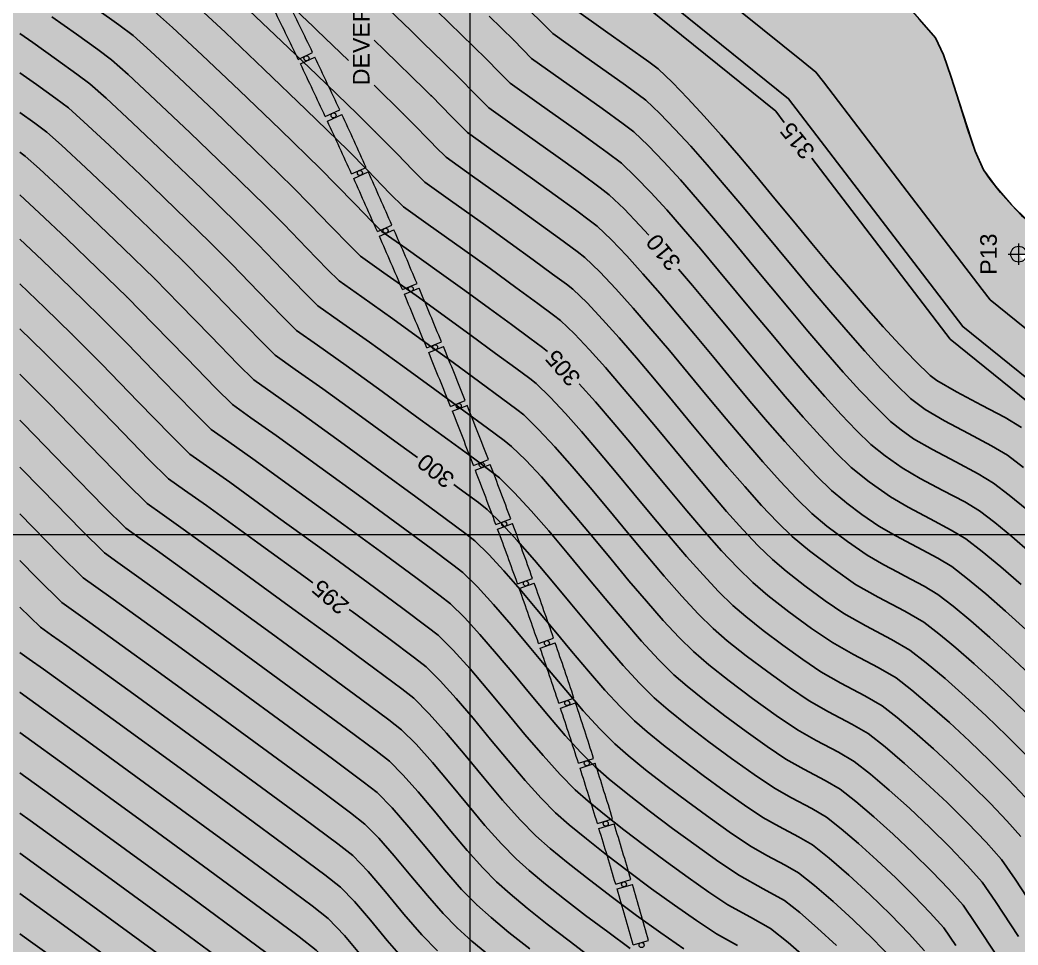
# Model space of a CAD drawing. Extents: x -3306 to 128006, y 43119 to 174431.
# Drawn here: x 62358.03 to 62395.68, y 108684.52 to 108719.4 of the extents above; entities that cross this region are included whole.
import ezdxf
from ezdxf.enums import TextEntityAlignment as Align

# ---------------------------------------------------------------- set-up
doc = ezdxf.new("R2010")
doc.units = 0
doc.header["$MEASUREMENT"] = 0
for name, color, linetype in [('colore lago', 131, 'Continuous'), ('coordinate', 2, 'Continuous'), ('curve livello 1m', 2, 'Continuous'), ('curve livello 5m', 7, 'Continuous'), ('LIN018CO', 6, 'Continuous'), ('LIN025CO', 7, 'Continuous'), ('LINCOLO-ROSSO-025', 10, 'Continuous'), ('TEXT035', 1, 'Continuous'), ('TRATTCOLO-32', 255, 'Continuous')]:
    doc.layers.add(name, color=color, linetype=linetype)
doc.layers.add('Colori bordi', color=5, linetype='Continuous', plot=False)
doc.styles.add('ARIAL', font='arial.ttf')

# ---------------------------------------------------------------- blocks, each defined once
blk = doc.blocks.new('Coordonnées')
at = {"layer": 'LIN025CO', "lineweight": 0}
h = blk.add_hatch(color=256, dxfattribs=at)
h.dxf.hatch_style = 1
h.paths.add_polyline_path([(0, 0.3, 0.414214), (-0.3, 0), (0, 0)])
h.paths.add_polyline_path([(0.3, 0), (0, 0), (0, -0.3, 0.414214)])
at = {"layer": 'LIN025CO', "lineweight": 0, "flags": 128}
for points in [[(0, 0.4), (0, -0.4)], [(-0.4, 0), (0.4, 0)]]:
    blk.add_lwpolyline(points, dxfattribs=at)
at = {"layer": 'LIN025CO', "lineweight": 0}
blk.add_circle((0, 0), 0.3, dxfattribs=at)
at = {"layer": 'TEXT035', "style": 'ARIAL'}
blk.add_attdef('No°', text='', height=0.625, dxfattribs=at).set_placement((0, 0.825), align=Align.CENTER)
blk = doc.blocks.new('barrageflott')
at = {"layer": 'TRATTCOLO-32'}
h = blk.add_hatch(color=256, dxfattribs=at)
h.paths.add_polyline_path([(-40.677, 110.423), (-41.157, 110.064, -0.002639), (-39.854, 108.3), (-39.369, 108.655, 0.002639)])
h.paths.add_polyline_path([(-39.257, 108.501), (-39.742, 108.147, -0.002639), (-38.458, 106.369), (-37.97, 106.717, 0.002639)])
h.paths.add_polyline_path([(-37.86, 106.563), (-38.348, 106.214, -0.002639), (-37.085, 104.422), (-36.593, 104.764, 0.002639)])
h.paths.add_polyline_path([(-36.484, 104.608), (-36.977, 104.266, -0.002639), (-35.735, 102.459), (-35.238, 102.796, 0.002639)])
h.paths.add_polyline_path([(-35.131, 102.639), (-35.628, 102.302, -0.002639), (-34.406, 100.48), (-33.906, 100.812, 0.002639)])
h.paths.add_polyline_path([(-33.801, 100.653), (-34.302, 100.322, -0.002639), (-33.101, 98.487), (-32.597, 98.813, 0.002639)])
h.paths.add_polyline_path([(-32.494, 98.653), (-32.998, 98.328, -0.002639), (-31.819, 96.479), (-31.311, 96.799, 0.002639)])
h.paths.add_polyline_path([(-31.21, 96.638), (-31.718, 96.318, -0.002639), (-30.56, 94.456), (-30.048, 94.77, 0.002639)])
h.paths.add_polyline_path([(-29.949, 94.608), (-30.46, 94.294, -0.002639), (-29.324, 92.419), (-28.809, 92.727, 0.002639)])
h.paths.add_polyline_path([(-28.711, 92.564), (-29.226, 92.256, -0.002639), (-28.111, 90.367), (-27.593, 90.67, 0.002639)])
h.paths.add_polyline_path([(-27.497, 90.505), (-28.016, 90.203, -0.002639), (-26.922, 88.302), (-26.401, 88.599, 0.002639)])
h.paths.add_polyline_path([(-26.307, 88.433), (-26.829, 88.137, -0.002639), (-25.757, 86.224), (-25.232, 86.514, 0.002639)])
h.paths.add_polyline_path([(-25.14, 86.348), (-25.665, 86.058, -0.002639), (-24.616, 84.132), (-24.088, 84.416, 0.002639)])
h.paths.add_polyline_path([(-23.998, 84.249), (-24.526, 83.965, -0.002639), (-23.499, 82.027), (-22.967, 82.306, 0.002639)])
h.paths.add_polyline_path([(-22.879, 82.137), (-23.411, 81.859, -0.002639), (-22.406, 79.91), (-21.871, 80.182, 0.002639)])
h.paths.add_polyline_path([(-21.785, 80.013), (-22.32, 79.741, -0.002639), (-21.337, 77.78), (-20.799, 78.046, 0.002639)])
h.paths.add_polyline_path([(-20.715, 77.876), (-21.253, 77.61, -0.002639), (-20.293, 75.639), (-19.752, 75.898, 0.002639)])
h.paths.add_polyline_path([(-19.67, 75.727), (-20.211, 75.468, -0.002639), (-19.274, 73.485), (-18.73, 73.738, 0.002639)])
h.paths.add_polyline_path([(-16.684, 69.21), (-17.233, 68.969, -0.002639), (-16.365, 66.956), (-15.812, 67.19, 0.002639)])
h.paths.add_polyline_path([(-17.654, 71.394), (-18.201, 71.147, -0.002639), (-17.309, 69.143), (-16.76, 69.384, 0.002639)])
h.paths.add_polyline_path([(-18.65, 73.566), (-19.194, 73.313, -0.002639), (-18.279, 71.32), (-17.732, 71.567, 0.002639)])
h = blk.add_hatch(color=256, dxfattribs=at)
h.paths.add_polyline_path([(-4.689, 33.162, 0.002639), (-5.201, 35.3), (-5.784, 35.158, -0.002639), (-5.273, 33.025)])
h.paths.add_polyline_path([(-5.247, 35.485, 0.002639), (-5.784, 37.618), (-6.365, 37.468, -0.002639), (-5.829, 35.342)])
h.paths.add_polyline_path([(-5.831, 37.802, 0.002639), (-6.393, 39.929), (-6.972, 39.773, -0.002639), (-6.412, 37.652)])
h.paths.add_polyline_path([(-6.442, 40.112, 0.002639), (-7.028, 42.232), (-7.606, 42.07, -0.002639), (-7.022, 39.956)])
h.paths.add_polyline_path([(-7.08, 42.415, 0.002639), (-7.69, 44.529), (-8.266, 44.359, -0.002639), (-7.657, 42.252)])
h.paths.add_polyline_path([(-7.744, 44.711, 0.002639), (-8.378, 46.817), (-8.952, 46.641, -0.002639), (-8.319, 44.541)])
h.paths.add_polyline_path([(-8.434, 46.999, 0.002639), (-9.092, 49.097), (-9.664, 48.915, -0.002639), (-9.007, 46.822)])
h.paths.add_polyline_path([(-9.15, 49.279, 0.002639), (-9.833, 51.37), (-10.402, 51.18, -0.002639), (-9.722, 49.095)])
h.paths.add_polyline_path([(-9.893, 51.55, 0.002639), (-10.599, 53.633), (-11.166, 53.437, -0.002639), (-10.462, 51.36)])
h.paths.add_polyline_path([(-10.661, 53.813, 0.002639), (-11.392, 55.887), (-11.956, 55.685, -0.002639), (-11.228, 53.616)])
h.paths.add_polyline_path([(-11.456, 56.066, 0.002639), (-12.21, 58.133), (-12.772, 57.924, -0.002639), (-12.02, 55.864)])
h.paths.add_polyline_path([(-12.276, 58.311, 0.002639), (-13.053, 60.368), (-13.614, 60.153, -0.002639), (-12.838, 58.102)])
h.paths.add_polyline_path([(-13.122, 60.546, 0.002639), (-13.923, 62.594), (-14.481, 62.373, -0.002639), (-13.682, 60.33)])
h.paths.add_polyline_path([(-13.993, 62.771, 0.002639), (-14.818, 64.81), (-15.373, 64.582, -0.002639), (-14.551, 62.549)])
h.paths.add_polyline_path([(-14.89, 64.986, 0.002639), (-15.738, 67.015), (-16.29, 66.781, -0.002639), (-15.445, 64.758)])
at = {"layer": 'LINCOLO-ROSSO-025', "lineweight": 0}
for p, q in [((-20.293, 75.639), (-19.752, 75.898)), ((-20.211, 75.468), (-19.67, 75.727)), ((-19.274, 73.485), (-18.73, 73.738)), ((-19.194, 73.313), (-18.65, 73.566)), ((-18.279, 71.32), (-17.732, 71.567)), ((-18.201, 71.147), (-17.654, 71.394)), ((-17.309, 69.143), (-16.76, 69.384)), ((-17.233, 68.969), (-16.684, 69.21)), ((-16.365, 66.956), (-15.812, 67.19)), ((-16.29, 66.781), (-15.738, 67.015)), ((-15.445, 64.758), (-14.89, 64.986)), ((-15.373, 64.582), (-14.818, 64.81)), ((-14.551, 62.549), (-13.993, 62.771)), ((-14.481, 62.373), (-13.923, 62.594)), ((-13.682, 60.33), (-13.122, 60.546)), ((-13.614, 60.153), (-13.053, 60.368)), ((-12.838, 58.102), (-12.276, 58.311)), ((-12.772, 57.924), (-12.21, 58.133)), ((-12.02, 55.864), (-11.456, 56.066)), ((-11.956, 55.685), (-11.392, 55.887)), ((-11.228, 53.616), (-10.661, 53.813)), ((-11.166, 53.437), (-10.599, 53.633)), ((-10.462, 51.36), (-9.893, 51.55)), ((-10.402, 51.18), (-9.833, 51.37)), ((-9.722, 49.095), (-9.15, 49.279)), ((-9.664, 48.915), (-9.092, 49.097)), ((-9.007, 46.822), (-8.434, 46.999)), ((-8.952, 46.641), (-8.378, 46.817)), ((-8.319, 44.541), (-7.744, 44.711)), ((-8.266, 44.359), (-7.69, 44.529)), ((-7.657, 42.252), (-7.08, 42.415))]:
    blk.add_line(p, q, dxfattribs=at)
for centre in [(-19.982, 75.683), (-18.962, 73.526), (-17.967, 71.357), (-16.996, 69.177), (-16.051, 66.986), (-15.131, 64.784), (-14.237, 62.572), (-13.368, 60.349), (-12.524, 58.117), (-11.706, 55.876), (-10.914, 53.625), (-10.147, 51.365), (-9.407, 49.097), (-8.693, 46.82), (-8.005, 44.535), (-7.343, 42.242)]:
    blk.add_circle(centre, 0.095, dxfattribs=at)
for radius, start, end in [(207.744, 25.65917, 26.26404), (208.344, 25.65917, 26.26404), (208.344, 25.002, 25.60687), (207.744, 25.002, 25.60687), (208.344, 24.34482, 24.94969), (207.744, 24.34482, 24.94969), (208.344, 23.68765, 24.29252), (207.744, 23.68765, 24.29252), (207.744, 23.03048, 23.63535), (208.344, 23.03048, 23.63535), (208.344, 22.3733, 22.97817), (207.744, 22.3733, 22.97817), (208.344, 21.71613, 22.321), (207.744, 21.71613, 22.321), (208.344, 21.05896, 21.66383), (207.744, 21.05896, 21.66383), (208.344, 20.40178, 21.00665), (207.744, 20.40178, 21.00665), (208.344, 19.74461, 20.34948), (207.744, 19.74461, 20.34948), (208.344, 19.08744, 19.69231), (207.744, 19.08744, 19.69231), (208.344, 18.43027, 19.03514), (207.744, 18.43027, 19.03514), (208.344, 17.77309, 18.37796), (207.744, 17.77309, 18.37796), (208.344, 17.11592, 17.72079), (207.744, 17.11592, 17.72079), (208.344, 16.45875, 17.06362), (207.744, 16.45875, 17.06362), (208.344, 15.80157, 16.40644), (207.744, 15.80157, 16.40644)]:
    blk.add_arc((-207.55, -14.318), radius, start, end, dxfattribs=at)

msp = doc.modelspace()

# ---------------------------------------------------------------- hatches: boundary and pattern name
at = {"layer": 'colore lago', "lineweight": 0}
msp.add_hatch(color=256, dxfattribs=at).paths.add_polyline_path([(62346.766, 108753.305), (62348.103, 108752.427), (62352.959, 108748.821), (62356.983, 108746.672), (62359.292, 108744.895), (62360.553, 108743.926), (62363.411, 108741.712), (62365.637, 108740.673), (62363.36, 108739.839), (62368.197, 108734.582), (62381.151, 108739.327), (62381.923, 108738.487), (62377.207, 108728.317), (62382.044, 108723.06), (62383.531, 108726.268), (62384.61, 108725.772), (62384.891, 108725.5), (62385.513, 108725.007), (62386.29, 108724.44), (62387.153, 108723.834), (62388.028, 108723.224), (62388.845, 108722.646), (62389.533, 108722.136), (62390.061, 108721.586), (62390.416, 108721.182), (62391.046, 108720.467), (62391.593, 108719.84), (62392.228, 108719.121), (62392.561, 108718.731), (62392.862, 108718.087), (62393.16, 108717.245), (62394.064, 108714.455), (62394.378, 108713.747), (62394.823, 108713.14), (62395.432, 108712.426), (62396.026, 108711.854), (62396.545, 108710.804), (62395.703, 108710.571), (62400.102, 108704.942), (62413.395, 108708.628), (62414.097, 108707.729), (62408.577, 108697.972), (62412.975, 108692.343), (62413.775, 108693.757), (62413.775, 108692.195), (62414.821, 108690.222), (62415.316, 108689.288), (62415.726, 108688.514), (62415.989, 108688.018), (62416.308, 108687.414), (62417.091, 108686.877), (62417.986, 108686.309), (62418.762, 108685.857), (62419.277, 108685.61), (62419.98, 108685.523), (62420.747, 108685.436), (62421.269, 108685.254), (62422.042, 108684.935), (62422.834, 108684.575), (62423.302, 108684.318), (62424.281, 108683.305), (62425.656, 108681.875), (62426.449, 108681.066), (62427.156, 108680.351), (62427.673, 108679.833), (62427.895, 108679.62), (62428.432, 108679.384), (62429.04, 108678.92), (62429.869, 108678.212), (62430.484, 108677.629), (62430.843, 108677.243), (62431.218, 108676.364), (62431.557, 108675.296), (62431.913, 108674.527), (62432.355, 108674.247), (62432.858, 108673.942), (62433.455, 108673.231), (62434.097, 108672.326), (62434.701, 108671.601), (62435.197, 108671.28), (62435.685, 108671.01), (62436.144, 108670.755), (62436.707, 108670.388), (62437.492, 108669.855), (62438.358, 108669.253), (62439.162, 108668.678), (62440.078, 108667.996), (62441.13, 108667.19), (62442.002, 108666.501), (62442.908, 108665.758), (62443.789, 108665.021), (62444.562, 108664.359), (62445.144, 108663.844), (62445.453, 108663.547), (62446.014, 108662.665), (62446.501, 108661.941), (62447.153, 108661.7), (62448.876, 108661.081), (62447.183, 108652.749), (62446.943, 108651.566), (62441.595, 108652.495), (62436.09, 108653.04), (62430.527, 108653.236), (62424.984, 108653.069), (62419.433, 108652.547), (62413.953, 108651.637), (62408.529, 108650.359), (62403.21, 108648.764), (62398.021, 108646.797), (62392.955, 108644.487), (62388.067, 108641.873), (62383.347, 108638.914), (62379.143, 108635.919), (62374.987, 108632.528), (62370.912, 108628.752), (62368.501, 108626.219), (62346.766, 108626.219)])

# ---------------------------------------------------------------- linework, layer by layer
at = {"layer": 'Colori bordi', "linetype": 'Continuous', "lineweight": 0, "flags": 128}
msp.add_lwpolyline([(62391.593, 108719.84), (62392.228, 108719.121), (62392.561, 108718.731), (62392.862, 108718.087), (62393.16, 108717.245), (62394.064, 108714.455), (62394.378, 108713.747), (62394.823, 108713.14), (62395.432, 108712.426), (62396.026, 108711.854)], dxfattribs=at)
at = {"layer": 'coordinate', "linetype": 'Continuous', "lineweight": 0}
for p, q in [((62375, 108781.483), (62375, 108626.219)), ((62346.766, 108700), (62402.601, 108700))]:
    msp.add_line(p, q, dxfattribs=at)
at = {"layer": 'curve livello 1m'}
for p, q in [((62369.227, 108719.022), (62370.419, 108717.872)), ((62369.227, 108717.328), (62370.745, 108715.857))]:
    msp.add_line(p, q, dxfattribs=at)
at = {"layer": 'curve livello 1m', "flags": 128}
for points in [[(62358.031, 108728.102), (62358.088, 108728.055), (62359.687, 108726.756), (62360.912, 108725.786), (62360.912, 108725.786), (62361.606, 108725.275), (62362.479, 108724.652), (62363.42, 108723.988), (62364.318, 108723.353), (62365.063, 108722.817), (62365.544, 108722.45), (62365.544, 108722.45), (62366.3, 108721.778), (62367.539, 108720.625), (62369.095, 108719.15), (62369.227, 108719.022)], [(62358.031, 108726.547), (62359.068, 108725.704), (62360.253, 108724.767), (62360.253, 108724.767), (62360.924, 108724.272), (62361.768, 108723.67), (62362.678, 108723.027), (62363.546, 108722.413), (62364.266, 108721.895), (62364.731, 108721.541), (62364.731, 108721.541), (62365.463, 108720.89), (62366.661, 108719.775), (62368.166, 108718.349), (62369.227, 108717.328)], [(62375.73, 108721.243), (62377.697, 108719.326), (62377.697, 108719.326), (62378.13, 108718.886), (62379.287, 108718.063), (62380.876, 108716.939), (62380.876, 108716.939), (62381.645, 108716.375), (62382.173, 108715.87), (62382.737, 108715.289), (62383.333, 108714.641), (62383.955, 108713.938), (62384.599, 108713.19), (62385.258, 108712.409), (62385.929, 108711.605), (62386.606, 108710.789), (62387.283, 108709.972), (62387.957, 108709.165), (62388.62, 108708.378), (62389.269, 108707.623), (62389.899, 108706.91), (62390.504, 108706.25), (62391.078, 108705.654), (62391.618, 108705.133), (62391.618, 108705.133), (62392.178, 108704.712), (62392.905, 108704.29), (62393.816, 108703.808), (62394.684, 108703.347), (62395.281, 108702.987), (62395.281, 108702.987), (62395.885, 108702.523)], [(62360.93, 108719.809), (62361.763, 108719.213), (62362.295, 108718.812), (62362.295, 108718.812), (62362.951, 108718.228), (62364.027, 108717.227), (62365.377, 108715.947), (62366.857, 108714.524), (62368.323, 108713.097), (62368.323, 108713.097), (62368.965, 108712.448), (62369.76, 108711.629), (62370.476, 108710.893), (62370.882, 108710.493), (62370.882, 108710.493), (62371.761, 108709.868), (62372.97, 108709.013), (62372.97, 108709.013), (62374.031, 108708.245), (62375.053, 108707.502), (62375.974, 108706.829), (62376.73, 108706.273), (62377.259, 108705.879), (62377.497, 108705.693), (62377.497, 108705.693), (62378.027, 108705.179), (62378.604, 108704.568), (62379.218, 108703.878), (62379.86, 108703.129), (62380.521, 108702.341), (62381.193, 108701.532), (62381.865, 108700.722), (62382.53, 108699.929), (62383.177, 108699.173), (62383.799, 108698.473), (62384.385, 108697.849), (62384.927, 108697.318), (62384.927, 108697.318), (62385.412, 108696.902), (62386.065, 108696.385), (62386.807, 108695.826), (62387.559, 108695.286), (62388.239, 108694.825), (62388.239, 108694.825), (62389, 108694.393), (62389.905, 108693.917), (62390.551, 108693.54), (62391.123, 108693.096), (62391.78, 108692.546), (62392.491, 108691.917), (62393.225, 108691.238), (62393.951, 108690.54), (62394.64, 108689.85), (62395.259, 108689.197), (62395.78, 108688.611)], [(62364.625, 108720.003), (62365.783, 108718.926), (62367.236, 108717.548), (62368.829, 108716.017), (62370.406, 108714.481), (62370.406, 108714.481), (62371.141, 108713.734), (62371.986, 108712.864), (62372.493, 108712.358), (62372.493, 108712.358), (62373.434, 108711.689), (62374.727, 108710.774), (62374.727, 108710.774), (62375.763, 108710.024), (62376.739, 108709.314), (62377.566, 108708.707), (62378.155, 108708.27), (62378.419, 108708.067), (62378.419, 108708.067), (62378.944, 108707.56), (62379.512, 108706.963), (62380.115, 108706.291), (62380.746, 108705.561), (62381.398, 108704.79), (62382.062, 108703.993), (62382.73, 108703.186), (62383.396, 108702.386), (62384.051, 108701.609), (62384.688, 108700.871), (62385.299, 108700.189), (62385.877, 108699.578), (62386.414, 108699.055), (62386.414, 108699.055), (62386.932, 108698.616), (62387.64, 108698.067), (62388.409, 108697.504), (62389.114, 108697.022), (62389.114, 108697.022), (62389.933, 108696.558), (62390.907, 108696.045), (62391.602, 108695.639), (62392.218, 108695.162), (62392.925, 108694.569), (62393.69, 108693.892), (62394.48, 108693.163), (62395.261, 108692.411), (62396.002, 108691.668)], [(62373.552, 108719.948), (62373.758, 108719.75), (62375.614, 108717.942), (62375.614, 108717.942), (62376.122, 108717.423), (62376.519, 108717.021), (62376.519, 108717.021), (62377.614, 108716.242), (62378.733, 108715.45)], [(62378.935, 108719.818), (62380.123, 108718.974), (62381.754, 108717.819), (62381.754, 108717.819), (62382.106, 108717.562), (62382.648, 108717.043), (62383.229, 108716.445), (62383.841, 108715.779), (62384.481, 108715.056), (62385.143, 108714.287), (62385.822, 108713.484), (62386.511, 108712.657), (62387.207, 108711.818), (62387.904, 108710.978), (62388.596, 108710.148), (62389.279, 108709.339), (62389.946, 108708.562), (62390.594, 108707.829), (62391.215, 108707.15), (62391.806, 108706.537), (62392.361, 108706.001), (62392.361, 108706.001), (62392.615, 108705.81), (62393.363, 108705.377), (62394.3, 108704.881), (62395.192, 108704.407), (62395.806, 108704.036)], [(62359.236, 108719.519), (62360.169, 108718.861), (62360.971, 108718.288), (62361.482, 108717.902), (62361.482, 108717.902), (62362.114, 108717.341), (62363.149, 108716.378), (62364.447, 108715.146), (62365.871, 108713.778), (62367.281, 108712.404), (62367.281, 108712.404), (62367.983, 108711.696), (62368.851, 108710.801), (62369.634, 108709.997), (62370.077, 108709.56), (62370.077, 108709.56), (62370.925, 108708.957), (62372.091, 108708.132), (62372.091, 108708.132), (62373.25, 108707.294), (62374.367, 108706.482), (62375.372, 108705.747), (62376.198, 108705.14), (62376.776, 108704.709), (62377.036, 108704.507), (62377.036, 108704.507), (62377.595, 108703.962), (62378.206, 108703.308), (62378.858, 108702.569), (62379.539, 108701.768), (62380.238, 108700.929), (62380.945, 108700.077), (62381.646, 108699.236), (62382.333, 108698.428), (62382.992, 108697.679), (62383.612, 108697.011), (62384.183, 108696.45), (62384.183, 108696.45), (62384.713, 108695.995), (62385.427, 108695.43), (62386.238, 108694.82), (62387.058, 108694.23), (62387.802, 108693.726), (62387.802, 108693.726), (62388.534, 108693.311), (62389.404, 108692.853), (62390.025, 108692.49), (62390.662, 108691.993), (62391.399, 108691.367), (62392.193, 108690.653), (62393, 108689.893), (62393.775, 108689.128), (62394.475, 108688.399), (62395.055, 108687.749), (62395.568, 108686.997), (62396.478, 108685.622)], [(62375.725, 108719.54), (62376.655, 108718.634), (62376.655, 108718.634), (62377.325, 108717.953), (62378.45, 108717.152), (62379.997, 108716.058), (62379.997, 108716.058), (62380.785, 108715.486), (62381.184, 108715.188), (62381.184, 108715.188), (62381.732, 108714.662), (62382.321, 108714.052), (62382.943, 108713.371), (62383.594, 108712.63), (62384.266, 108711.844), (62384.955, 108711.024), (62385.653, 108710.184), (62386.356, 108709.337), (62387.056, 108708.494), (62387.748, 108707.67), (62388.426, 108706.876), (62389.084, 108706.126), (62389.715, 108705.432), (62390.314, 108704.808), (62390.874, 108704.265), (62390.874, 108704.265), (62391.267, 108703.948), (62391.74, 108703.613), (62391.74, 108703.613), (62392.447, 108703.204), (62393.332, 108702.735), (62394.175, 108702.287), (62394.755, 108701.937), (62394.755, 108701.937), (62395.342, 108701.487), (62396.005, 108700.942)], [(62358.031, 108718.888), (62358.513, 108718.546), (62359.409, 108717.913), (62360.179, 108717.363), (62360.67, 108716.993), (62360.67, 108716.993), (62361.277, 108716.453), (62362.27, 108715.529), (62363.518, 108714.346), (62364.886, 108713.031), (62366.24, 108711.712), (62366.24, 108711.712), (62367, 108710.943), (62367.942, 108709.973), (62368.791, 108709.102), (62369.271, 108708.628), (62369.271, 108708.628), (62370.089, 108708.046), (62371.213, 108707.251), (62371.213, 108707.251), (62372.47, 108706.343), (62373.681, 108705.462), (62374.771, 108704.665), (62375.667, 108704.006), (62376.293, 108703.539), (62376.575, 108703.32), (62376.575, 108703.32), (62377.112, 108702.797), (62377.699, 108702.168), (62378.325, 108701.458), (62378.979, 108700.689), (62379.651, 108699.884), (62380.329, 108699.066), (62381.003, 108698.257), (62381.662, 108697.482), (62382.295, 108696.762), (62382.891, 108696.121), (62383.44, 108695.582), (62383.44, 108695.582), (62384.015, 108695.089), (62384.789, 108694.476), (62385.668, 108693.814), (62386.558, 108693.174), (62387.364, 108692.628), (62387.364, 108692.628), (62388.067, 108692.229), (62388.903, 108691.789), (62389.5, 108691.441), (62390.111, 108690.963), (62390.819, 108690.362), (62391.582, 108689.676), (62392.357, 108688.946), (62393.101, 108688.211), (62393.773, 108687.511), (62394.331, 108686.886), (62394.823, 108686.165), (62395.697, 108684.844)], [(62371.39, 108718.638), (62371.786, 108718.257), (62373.307, 108716.775)], [(62358.031, 108717.402), (62358.649, 108716.966), (62359.387, 108716.438), (62359.858, 108716.083), (62359.858, 108716.083), (62360.439, 108715.566), (62361.392, 108714.679), (62362.588, 108713.545), (62363.9, 108712.285), (62365.198, 108711.02), (62365.198, 108711.02), (62366.018, 108710.191), (62367.033, 108709.146), (62367.948, 108708.206), (62368.466, 108707.695), (62368.466, 108707.695), (62369.253, 108707.136), (62370.334, 108706.371), (62371.689, 108705.391), (62372.994, 108704.442), (62374.17, 108703.583), (62375.135, 108702.873), (62375.81, 108702.37), (62376.114, 108702.133), (62376.114, 108702.133), (62376.683, 108701.575), (62377.309, 108700.898), (62377.978, 108700.132), (62378.676, 108699.305), (62379.388, 108698.446), (62380.103, 108697.586), (62380.805, 108696.754), (62381.48, 108695.978), (62382.115, 108695.288), (62382.696, 108694.713), (62382.696, 108694.713), (62383.195, 108694.282), (62383.855, 108693.751), (62384.616, 108693.166), (62385.421, 108692.572), (62386.211, 108692.011), (62386.926, 108691.529), (62386.926, 108691.529), (62387.601, 108691.147), (62388.402, 108690.725), (62388.974, 108690.391), (62389.56, 108689.933), (62390.239, 108689.357), (62390.971, 108688.699), (62391.713, 108687.999), (62392.427, 108687.294), (62393.072, 108686.623), (62393.606, 108686.024), (62394.078, 108685.332), (62394.916, 108684.066)], [(62371.39, 108716.937), (62372.489, 108715.865), (62372.489, 108715.865), (62373.058, 108715.288), (62373.276, 108715.063)], [(62373.307, 108716.775), (62373.531, 108716.558), (62373.531, 108716.558), (62373.552, 108716.536)], [(62373.552, 108716.536), (62374.305, 108715.767), (62374.909, 108715.156), (62374.909, 108715.156), (62375.942, 108714.421), (62377.362, 108713.416), (62377.362, 108713.416), (62378.214, 108712.799), (62378.981, 108712.24), (62379.548, 108711.821), (62379.802, 108711.628), (62379.802, 108711.628), (62380.339, 108711.11), (62380.918, 108710.506), (62381.532, 108709.829), (62382.174, 108709.092), (62382.837, 108708.312), (62383.515, 108707.501), (62384.2, 108706.675), (62384.886, 108705.848), (62385.567, 108705.033), (62386.235, 108704.246), (62386.883, 108703.501), (62387.505, 108702.812), (62388.095, 108702.194), (62388.644, 108701.66), (62388.644, 108701.66), (62389.132, 108701.254), (62389.226, 108701.184)], [(62370.745, 108715.857), (62370.99, 108715.619)], [(62370.99, 108715.619), (62371.447, 108715.173), (62371.447, 108715.173), (62371.556, 108715.063)], [(62378.733, 108715.45), (62379.119, 108715.177), (62379.119, 108715.177), (62379.9, 108714.61)], [(62371.556, 108715.063), (62372.099, 108714.511), (62372.256, 108714.35)], [(62373.276, 108715.063), (62373.552, 108714.779)], [(62373.552, 108714.779), (62373.711, 108714.614), (62374.103, 108714.223), (62374.103, 108714.223), (62375.106, 108713.51), (62376.484, 108712.535), (62376.484, 108712.535), (62377.481, 108711.813), (62378.379, 108711.158), (62379.044, 108710.667), (62379.341, 108710.441), (62379.341, 108710.441), (62379.903, 108709.898), (62380.511, 108709.258), (62381.157, 108708.539), (62381.833, 108707.758), (62382.53, 108706.932), (62383.241, 108706.078), (62383.957, 108705.214), (62384.67, 108704.358), (62385.371, 108703.526), (62386.053, 108702.736), (62386.708, 108702.006), (62387.326, 108701.352), (62387.9, 108700.792), (62387.9, 108700.792), (62388.473, 108700.316), (62389.246, 108699.734), (62389.99, 108699.219), (62389.99, 108699.219), (62390.614, 108698.857), (62391.142, 108698.578)], [(62379.9, 108714.61), (62380.184, 108714.404), (62380.723, 108714.001), (62380.723, 108714.001), (62381.255, 108713.491), (62381.827, 108712.899), (62382.431, 108712.237), (62383.062, 108711.518), (62383.715, 108710.755), (62384.384, 108709.959), (62385.062, 108709.143), (62385.744, 108708.321), (62386.424, 108707.503), (62387.096, 108706.702), (62387.754, 108705.932), (62388.392, 108705.204), (62389.005, 108704.53), (62389.587, 108703.923), (62390.131, 108703.397), (62390.131, 108703.397), (62390.663, 108702.968), (62391.303, 108702.515), (62391.303, 108702.515), (62391.989, 108702.117), (62392.848, 108701.663), (62393.667, 108701.227), (62394.23, 108700.888), (62394.23, 108700.888), (62394.8, 108700.45), (62395.443, 108699.921), (62396.141, 108699.319)], [(62358.031, 108714.417), (62358.233, 108714.264), (62358.233, 108714.264), (62358.765, 108713.791), (62359.636, 108712.981), (62360.729, 108711.944), (62361.928, 108710.792), (62363.115, 108709.636), (62363.115, 108709.636), (62364.053, 108708.687), (62365.216, 108707.49), (62366.263, 108706.415), (62366.855, 108705.83), (62366.855, 108705.83), (62367.581, 108705.314), (62368.577, 108704.609), (62368.577, 108704.609), (62370.128, 108703.488), (62371.622, 108702.402), (62372.967, 108701.419), (62374.072, 108700.606), (62374.844, 108700.03), (62375.193, 108699.759), (62375.193, 108699.759), (62375.713, 108699.249), (62376.285, 108698.631), (62376.896, 108697.93), (62377.534, 108697.174), (62378.186, 108696.389), (62378.839, 108695.603), (62379.48, 108694.842), (62380.098, 108694.133), (62380.678, 108693.502), (62381.209, 108692.977), (62381.209, 108692.977), (62381.686, 108692.561), (62382.305, 108692.057), (62383.023, 108691.497), (62383.8, 108690.913), (62384.592, 108690.336), (62385.356, 108689.798), (62386.051, 108689.332), (62386.051, 108689.332), (62386.667, 108688.983), (62387.4, 108688.597), (62387.923, 108688.292), (62388.558, 108687.792), (62389.299, 108687.153), (62390.089, 108686.428), (62390.867, 108685.674), (62391.576, 108684.946), (62392.157, 108684.3)], [(62372.256, 108714.35), (62372.849, 108713.739), (62373.298, 108713.291), (62373.298, 108713.291), (62374.27, 108712.599), (62375.605, 108711.655), (62375.605, 108711.655), (62376.524, 108710.99), (62377.39, 108710.36), (62378.123, 108709.822), (62378.646, 108709.434), (62378.88, 108709.254), (62378.88, 108709.254), (62379.423, 108708.729), (62380.011, 108708.111), (62380.636, 108707.415), (62381.29, 108706.66), (62381.964, 108705.861), (62382.651, 108705.035), (62383.343, 108704.2), (62384.033, 108703.372), (62384.711, 108702.568), (62385.371, 108701.804), (62386.003, 108701.097), (62386.602, 108700.465), (62387.157, 108699.923), (62387.157, 108699.923), (62387.813, 108699.378), (62388.7, 108698.711), (62389.552, 108698.12), (62389.552, 108698.12), (62390.4, 108697.64), (62391.408, 108697.109), (62392.127, 108696.689), (62392.127, 108696.689), (62392.689, 108696.256), (62393.102, 108695.914)], [(62358.031, 108712.807), (62358.758, 108712.131), (62359.8, 108711.143), (62360.942, 108710.045), (62362.073, 108708.943), (62362.073, 108708.943), (62363.071, 108707.935), (62364.307, 108706.662), (62365.42, 108705.519), (62366.05, 108704.898), (62366.05, 108704.898), (62366.745, 108704.404), (62367.699, 108703.729), (62367.699, 108703.729), (62369.347, 108702.537), (62370.935, 108701.382), (62372.366, 108700.337), (62373.54, 108699.473), (62374.361, 108698.861), (62374.732, 108698.572), (62374.732, 108698.572), (62375.286, 108698.026), (62375.899, 108697.354), (62376.556, 108696.594), (62377.238, 108695.778), (62377.931, 108694.943), (62378.616, 108694.124), (62379.278, 108693.355), (62379.9, 108692.671), (62380.466, 108692.109), (62380.466, 108692.109), (62380.973, 108691.667), (62381.63, 108691.131), (62382.395, 108690.536), (62383.22, 108689.914), (62384.062, 108689.301), (62384.875, 108688.729), (62385.614, 108688.234), (62386.201, 108687.901), (62386.899, 108687.533), (62387.397, 108687.242), (62388.002, 108686.766), (62388.709, 108686.156), (62389.461, 108685.466), (62390.203, 108684.748), (62390.879, 108684.054)], [(62358.031, 108711.138), (62358.87, 108710.343), (62359.956, 108709.299), (62361.032, 108708.251), (62361.032, 108708.251), (62362.089, 108707.183), (62363.398, 108705.835), (62364.577, 108704.623), (62365.245, 108703.965), (62365.245, 108703.965), (62365.908, 108703.493), (62366.82, 108702.848), (62366.82, 108702.848), (62368.567, 108701.585), (62370.249, 108700.362), (62371.764, 108699.255), (62373.008, 108698.339), (62373.879, 108697.691), (62374.271, 108697.386), (62374.271, 108697.386), (62374.798, 108696.866), (62375.381, 108696.228), (62376.005, 108695.504), (62376.654, 108694.729), (62377.312, 108693.935), (62377.964, 108693.156), (62378.593, 108692.425), (62379.185, 108691.775), (62379.722, 108691.24), (62379.722, 108691.24), (62380.259, 108690.772), (62380.956, 108690.205), (62381.766, 108689.574), (62382.64, 108688.916), (62383.532, 108688.266), (62384.393, 108687.66), (62385.176, 108687.135), (62386.071, 108686.641), (62386.872, 108686.192), (62387.447, 108685.74), (62388.119, 108685.16), (62388.834, 108684.504)], [(62358.031, 108709.455), (62358.971, 108708.552), (62359.99, 108707.559), (62359.99, 108707.559), (62361.107, 108706.431), (62362.489, 108705.007), (62363.734, 108703.728), (62364.439, 108703.033), (62364.439, 108703.033), (62365.072, 108702.583), (62365.942, 108701.967), (62365.942, 108701.967), (62367.786, 108700.634), (62369.563, 108699.343), (62371.163, 108698.173), (62372.477, 108697.206), (62373.396, 108696.521), (62373.81, 108696.199), (62373.81, 108696.199), (62374.376, 108695.636), (62375.007, 108694.936), (62375.683, 108694.143), (62376.381, 108693.304), (62377.081, 108692.462), (62377.762, 108691.662), (62378.402, 108690.951), (62378.979, 108690.372), (62378.979, 108690.372), (62379.465, 108689.946), (62380.085, 108689.436), (62380.806, 108688.867), (62381.593, 108688.266), (62382.414, 108687.656), (62383.234, 108687.065), (62384.02, 108686.516), (62384.738, 108686.037), (62385.587, 108685.569), (62386.346, 108685.143), (62387.013, 108684.612), (62387.798, 108683.921)], [(62358.031, 108706.049), (62359.142, 108704.926), (62360.671, 108703.352), (62362.049, 108701.937), (62362.829, 108701.168), (62362.829, 108701.168), (62363.4, 108700.761), (62364.185, 108700.206), (62364.185, 108700.206), (62366.225, 108698.731), (62368.19, 108697.303), (62369.96, 108696.009), (62371.414, 108694.939), (62372.43, 108694.182), (62372.888, 108693.825), (62372.888, 108693.825), (62373.469, 108693.241), (62374.123, 108692.505), (62374.822, 108691.677), (62375.536, 108690.816), (62376.238, 108689.982), (62376.899, 108689.235), (62377.492, 108688.635), (62377.492, 108688.635), (62378.029, 108688.164), (62378.715, 108687.6), (62379.513, 108686.971), (62380.384, 108686.305), (62381.292, 108685.631), (62382.199, 108684.977), (62383.069, 108684.37)], [(62358.031, 108704.305), (62358.16, 108704.174), (62359.762, 108702.524), (62361.206, 108701.041), (62362.023, 108700.235), (62362.023, 108700.235), (62362.564, 108699.851), (62363.307, 108699.325), (62363.307, 108699.325), (62365.444, 108697.78), (62367.504, 108696.283), (62369.359, 108694.927), (62370.882, 108693.806), (62371.947, 108693.012), (62372.427, 108692.638), (62372.427, 108692.638), (62372.973, 108692.09), (62373.587, 108691.399), (62374.242, 108690.622), (62374.912, 108689.814), (62375.571, 108689.031), (62376.192, 108688.33), (62376.749, 108687.767), (62376.749, 108687.767), (62377.241, 108687.333), (62377.859, 108686.82), (62378.577, 108686.248), (62379.366, 108685.638), (62380.2, 108685.011), (62381.05, 108684.387)], [(62358.031, 108702.543), (62358.853, 108701.696), (62360.363, 108700.145), (62361.218, 108699.303), (62361.218, 108699.303), (62361.728, 108698.94), (62362.428, 108698.445), (62362.428, 108698.445), (62364.664, 108696.828), (62366.818, 108695.263), (62368.757, 108693.845), (62370.35, 108692.672), (62371.464, 108691.842), (62371.966, 108691.451), (62371.966, 108691.451), (62372.476, 108690.939), (62373.05, 108690.293), (62373.662, 108689.567), (62374.289, 108688.811), (62374.905, 108688.08), (62375.485, 108687.425), (62376.005, 108686.899), (62376.005, 108686.899), (62376.52, 108686.445), (62377.167, 108685.908), (62377.917, 108685.31), (62378.743, 108684.672), (62379.615, 108684.016)], [(62389.226, 108701.184), (62389.793, 108700.757), (62390.427, 108700.317), (62390.427, 108700.317), (62391.072, 108699.944), (62391.662, 108699.632)], [(62358.031, 108700.78), (62359.52, 108699.25), (62360.413, 108698.37), (62360.413, 108698.37), (62360.892, 108698.03), (62361.55, 108697.564), (62361.55, 108697.564), (62363.883, 108695.877), (62366.131, 108694.243), (62368.156, 108692.763), (62369.819, 108691.539), (62370.981, 108690.673), (62371.506, 108690.265), (62371.506, 108690.265), (62372.065, 108689.695), (62372.7, 108688.968), (62373.374, 108688.161), (62374.05, 108687.35), (62374.691, 108686.614), (62375.262, 108686.03), (62375.262, 108686.03), (62375.799, 108685.557), (62376.474, 108684.997), (62377.258, 108684.372)], [(62391.662, 108699.632), (62391.88, 108699.517), (62392.649, 108699.107), (62393.178, 108698.788), (62393.178, 108698.788), (62393.779, 108698.326), (62394.461, 108697.76), (62395.201, 108697.114), (62395.972, 108696.413), (62396.749, 108695.68), (62397.506, 108694.941), (62398.218, 108694.218), (62398.858, 108693.537), (62399.402, 108692.921), (62400.036, 108691.992), (62401.043, 108690.472)], [(62391.142, 108698.578), (62391.396, 108698.444), (62392.141, 108698.048), (62392.653, 108697.739), (62392.653, 108697.739), (62393.234, 108697.291), (62393.895, 108696.743), (62394.611, 108696.118), (62395.357, 108695.439), (62396.109, 108694.73), (62396.842, 108694.014), (62397.531, 108693.315), (62398.151, 108692.655), (62398.677, 108692.059), (62399.292, 108691.159), (62400.382, 108689.512), (62401.043, 108688.527)], [(62358.031, 108697.265), (62358.802, 108696.505), (62358.802, 108696.505), (62359.219, 108696.208), (62359.793, 108695.803), (62359.793, 108695.803), (62362.322, 108693.974), (62364.759, 108692.203), (62366.953, 108690.599), (62368.755, 108689.272), (62370.016, 108688.333), (62370.584, 108687.891), (62370.584, 108687.891), (62371.163, 108687.292), (62371.825, 108686.52), (62372.517, 108685.687), (62373.185, 108684.907), (62373.775, 108684.294)], [(62393.102, 108695.914), (62393.328, 108695.726), (62394.021, 108695.122), (62394.742, 108694.465), (62395.47, 108693.78), (62396.178, 108693.087), (62396.844, 108692.411), (62397.444, 108691.774), (62397.953, 108691.197), (62398.547, 108690.327), (62399.601, 108688.734), (62400.522, 108687.361), (62401.043, 108686.613)], [(62358.031, 108695.548), (62358.383, 108695.298), (62358.914, 108694.922), (62358.914, 108694.922), (62361.541, 108693.022), (62364.072, 108691.183), (62366.352, 108689.517), (62368.224, 108688.139), (62369.533, 108687.163), (62370.123, 108686.704), (62370.123, 108686.704), (62370.651, 108686.159), (62371.255, 108685.454), (62371.885, 108684.695), (62372.494, 108683.984)], [(62358.031, 108694.045), (62358.036, 108694.041), (62358.036, 108694.041), (62360.761, 108692.071), (62363.386, 108690.163), (62365.75, 108688.435), (62367.692, 108687.006), (62369.05, 108685.994), (62369.662, 108685.517), (62369.662, 108685.517), (62370.27, 108684.876), (62370.968, 108684.047), (62371.67, 108683.213), (62372.288, 108682.557), (62372.288, 108682.557), (62372.915, 108682.004), (62373.704, 108681.35), (62374.619, 108680.621), (62375.625, 108679.843), (62376.688, 108679.043), (62377.771, 108678.248), (62377.869, 108678.178)], [(62358.031, 108692.529), (62359.98, 108691.12), (62362.7, 108689.143), (62365.149, 108687.353), (62367.16, 108685.872), (62368.567, 108684.824), (62369.201, 108684.33), (62369.201, 108684.33), (62369.744, 108683.758), (62370.367, 108683.018), (62370.993, 108682.274), (62371.544, 108681.689), (62371.544, 108681.689), (62372.194, 108681.116), (62373.011, 108680.438), (62373.959, 108679.683), (62375.002, 108678.877), (62376.102, 108678.049), (62377.225, 108677.224), (62377.869, 108676.764)], [(62358.031, 108689.497), (62358.419, 108689.217), (62361.327, 108687.103), (62363.946, 108685.189), (62366.097, 108683.605), (62367.601, 108682.484), (62368.279, 108681.957), (62368.279, 108681.957), (62368.845, 108681.343), (62369.484, 108680.577), (62370.058, 108679.952), (62370.753, 108679.34), (62371.626, 108678.615), (62372.64, 108677.807), (62373.755, 108676.946), (62374.932, 108676.06), (62376.132, 108675.178), (62377.317, 108674.331), (62377.869, 108673.948)], [(62358.031, 108687.98), (62360.641, 108686.083), (62363.345, 108684.107), (62365.566, 108682.472), (62367.118, 108681.315), (62367.818, 108680.77), (62367.818, 108680.77), (62368.294, 108680.254), (62368.832, 108679.61), (62369.314, 108679.084), (62369.314, 108679.084), (62370.032, 108678.451), (62370.934, 108677.703), (62371.98, 108676.869), (62373.131, 108675.98), (62374.346, 108675.065), (62375.586, 108674.155), (62376.809, 108673.28), (62377.869, 108672.545)], [(62358.031, 108686.461), (62359.955, 108685.063), (62362.743, 108683.025), (62365.034, 108681.339), (62366.635, 108680.145), (62367.358, 108679.583), (62367.358, 108679.583), (62367.961, 108678.904), (62368.571, 108678.216), (62368.571, 108678.216), (62369.311, 108677.563), (62370.241, 108676.791), (62371.32, 108675.931), (62372.507, 108675.014), (62373.761, 108674.07), (62375.039, 108673.132), (62376.301, 108672.229), (62377.506, 108671.394), (62377.869, 108671.152)], [(62358.031, 108684.942), (62359.268, 108684.043), (62362.142, 108681.942), (62364.502, 108680.205), (62366.153, 108678.975), (62366.897, 108678.396), (62366.897, 108678.396), (62367.36, 108677.875), (62367.827, 108677.347), (62368.59, 108676.675), (62369.548, 108675.88), (62370.661, 108674.993), (62371.884, 108674.048), (62373.175, 108673.076), (62374.493, 108672.109), (62375.794, 108671.179), (62377.035, 108670.318), (62377.869, 108669.762)]]:
    msp.add_lwpolyline(points, dxfattribs=at)
at = {"layer": 'curve livello 1m', "lineweight": 0}
msp.add_circle((62350, 108775), 65655.947, dxfattribs=at)
at = {"layer": 'curve livello 5m', "flags": 128}
for points in [[(62386.863, 108715.538), (62386.541, 108715.959), (62357.3, 108739.534), (62357.3, 108739.534), (62357.379, 108739.632)], [(62371.39, 108720.332), (62372.772, 108719.004), (62373.307, 108718.482)], [(62363.107, 108719.722), (62363.788, 108719.115), (62364.905, 108718.077), (62366.306, 108716.748), (62367.843, 108715.271), (62369.364, 108713.789), (62369.364, 108713.789), (62369.947, 108713.2), (62370.669, 108712.456), (62371.319, 108711.788), (62371.687, 108711.426), (62371.687, 108711.426), (62372.598, 108710.778), (62373.848, 108709.893), (62374.811, 108709.197), (62375.739, 108708.522), (62376.575, 108707.912), (62377.262, 108707.406), (62377.742, 108707.049), (62377.931, 108706.901)], [(62396.026, 108711.854), (62395.814, 108712.034), (62395.432, 108712.426), (62395.018, 108712.892), (62394.629, 108713.387), (62394.378, 108713.747), (62394.064, 108714.455), (62393.758, 108715.335), (62393.458, 108716.296), (62393.16, 108717.245), (62392.862, 108718.087), (62392.561, 108718.731), (62392.228, 108719.121), (62391.949, 108719.438)], [(62373.307, 108718.482), (62373.552, 108718.244)], [(62373.552, 108718.244), (62374.572, 108717.25), (62375.213, 108716.595), (62375.714, 108716.088), (62375.714, 108716.088), (62376.778, 108715.331), (62378.24, 108714.297), (62378.24, 108714.297), (62379.171, 108713.622), (62379.92, 108713.073), (62380.262, 108712.814), (62380.262, 108712.814), (62380.817, 108712.281), (62381.414, 108711.657), (62381.749, 108711.288)], [(62358.031, 108715.917), (62358.595, 108715.514), (62359.046, 108715.173), (62359.046, 108715.173), (62359.602, 108714.678), (62360.514, 108713.83), (62361.659, 108712.744), (62362.914, 108711.538), (62364.156, 108710.328), (62364.156, 108710.328), (62365.036, 108709.439), (62366.125, 108708.318), (62367.105, 108707.31), (62367.661, 108706.763), (62367.661, 108706.763), (62368.417, 108706.225), (62369.456, 108705.49), (62370.908, 108704.44), (62372.308, 108703.422), (62373.023, 108702.9)], [(62412.922, 108685.091), (62401.62, 108700.498), (62393.116, 108707.368), (62387.895, 108714.19)], [(62382.874, 108710.006), (62383.395, 108709.393), (62384.094, 108708.556), (62384.802, 108707.704), (62385.51, 108706.85), (62386.212, 108706.009), (62386.901, 108705.197), (62387.57, 108704.428), (62388.212, 108703.717), (62388.82, 108703.079), (62389.387, 108702.528), (62389.387, 108702.528), (62390.058, 108701.988), (62390.865, 108701.416), (62390.865, 108701.416), (62391.53, 108701.031), (62392.364, 108700.59), (62393.158, 108700.167), (62393.704, 108699.838), (62393.704, 108699.838), (62394.323, 108699.361), (62395.028, 108698.776), (62395.791, 108698.11)], [(62358.031, 108707.761), (62358.949, 108706.867), (62358.949, 108706.867), (62360.124, 108705.679), (62361.58, 108704.179), (62362.891, 108702.832), (62363.634, 108702.1), (62363.634, 108702.1), (62364.236, 108701.672), (62365.064, 108701.087), (62365.064, 108701.087), (62367.006, 108699.683), (62368.876, 108698.323), (62369.074, 108698.178)], [(62379.13, 108705.685), (62379.744, 108704.996), (62380.411, 108704.219), (62381.097, 108703.4), (62381.794, 108702.561), (62382.492, 108701.72), (62383.182, 108700.897), (62383.854, 108700.112), (62384.499, 108699.386), (62385.108, 108698.737), (62385.67, 108698.187), (62385.67, 108698.187), (62386.247, 108697.698), (62387.035, 108697.087), (62387.892, 108696.46), (62388.677, 108695.923), (62388.677, 108695.923), (62389.467, 108695.476), (62390.406, 108694.981), (62391.076, 108694.59), (62391.076, 108694.59), (62391.671, 108694.129), (62392.353, 108693.557), (62393.09, 108692.905), (62393.852, 108692.201), (62394.606, 108691.475), (62395.321, 108690.759), (62395.964, 108690.082)], [(62374.398, 108701.89), (62374.603, 108701.739), (62375.327, 108701.2), (62375.654, 108700.946), (62375.654, 108700.946), (62376.198, 108700.412), (62376.797, 108699.765), (62377.437, 108699.031), (62378.105, 108698.239), (62378.787, 108697.418), (62379.471, 108696.595), (62380.142, 108695.798), (62380.789, 108695.055), (62381.397, 108694.395), (62381.953, 108693.845), (62381.953, 108693.845), (62382.488, 108693.382), (62383.195, 108692.813), (62384.012, 108692.186), (62384.875, 108691.549), (62385.722, 108690.948), (62386.489, 108690.431), (62386.489, 108690.431), (62387.134, 108690.065), (62387.901, 108689.661), (62388.448, 108689.341), (62388.448, 108689.341), (62389.01, 108688.903), (62389.66, 108688.352), (62390.359, 108687.722), (62391.07, 108687.052), (62391.753, 108686.378), (62392.37, 108685.736), (62392.882, 108685.162), (62392.882, 108685.162), (62393.333, 108684.5)], [(62358.031, 108699.018), (62358.678, 108698.354), (62359.608, 108697.438), (62359.608, 108697.438), (62360.056, 108697.119), (62360.671, 108696.683), (62360.671, 108696.683), (62363.103, 108694.925), (62365.445, 108693.223), (62367.555, 108691.681), (62369.287, 108690.406), (62370.498, 108689.503), (62371.045, 108689.078), (62371.045, 108689.078), (62371.562, 108688.551), (62372.149, 108687.879), (62372.773, 108687.132), (62373.398, 108686.383), (62373.991, 108685.702), (62374.518, 108685.162), (62374.518, 108685.162), (62375.078, 108684.669), (62375.782, 108684.085)], [(62370.455, 108697.169), (62370.561, 108697.091), (62371.945, 108696.073), (62372.913, 108695.351), (62373.349, 108695.012), (62373.349, 108695.012), (62373.884, 108694.48), (62374.481, 108693.818), (62375.12, 108693.069), (62375.78, 108692.275), (62376.442, 108691.479), (62377.085, 108690.724), (62377.69, 108690.051), (62378.236, 108689.504), (62378.236, 108689.504), (62378.747, 108689.055), (62379.4, 108688.518), (62380.159, 108687.919), (62380.989, 108687.286), (62381.853, 108686.644), (62382.717, 108686.021), (62383.545, 108685.443), (62384.301, 108684.938), (62384.301, 108684.938), (62385.103, 108684.496)], [(62358.031, 108691.013), (62359.2, 108690.168), (62362.014, 108688.123), (62364.548, 108686.271), (62366.629, 108684.739), (62368.084, 108683.654), (62368.74, 108683.144), (62368.74, 108683.144), (62369.218, 108682.64), (62369.765, 108681.989), (62370.316, 108681.335), (62370.801, 108680.821), (62370.801, 108680.821), (62371.473, 108680.228), (62372.319, 108679.527), (62373.299, 108678.745), (62374.378, 108677.911), (62375.517, 108677.054), (62376.679, 108676.201), (62377.825, 108675.381), (62377.869, 108675.351)]]:
    msp.add_lwpolyline(points, dxfattribs=at)
at = {"layer": 'LIN018CO', "flags": 128}
for points in [[(62397.832, 108704.42), (62393.6, 108707.839), (62387.024, 108716.43), (62366.164, 108733.248)], [(62387.573, 108717.824), (62383.738, 108720.916)], [(62388.338, 108717.066), (62388.055, 108717.436), (62387.573, 108717.824)], [(62391.333, 108713.153), (62388.338, 108717.066)], [(62394.328, 108709.241), (62391.333, 108713.153)], [(62394.957, 108708.581), (62394.631, 108708.844), (62394.328, 108709.241)], [(62397.832, 108706.258), (62394.957, 108708.581)]]:
    msp.add_lwpolyline(points, dxfattribs=at)
at = {"layer": 'LIN025CO', "linetype": 'Continuous', "lineweight": 0, "flags": 128}
msp.add_lwpolyline([(62402.109, 108700.965), (62393.6, 108707.839), (62387.024, 108716.43), (62358.242, 108739.635)], dxfattribs=at)

# ---------------------------------------------------------------- block references
at = {"layer": 'curve livello 1m', "linetype": 'Continuous', "lineweight": 0}
msp.add_blockref('barrageflott', (62388.821, 108642.276), dxfattribs=at)
at = {"layer": 'curve livello 1m', "lineweight": 0, "rotation": 90}
msp.add_blockref('Coordonnées', (62395.703, 108710.571), dxfattribs=at).add_auto_attribs({'No°': 'P13'})

# ---------------------------------------------------------------- texts
at = {"layer": 'coordinate', "color": 1, "style": 'ARIAL'}
msp.add_text('DEVERSOIR 1', height=0.625, rotation=90, dxfattribs=at).set_placement((62370.904, 108719.876), align=Align.MIDDLE)
for s, rotation, p in [('315', 129.0863, (62387.137, 108715.609)), ('310', 129.0863, (62382.084, 108711.399)), ('305', 130.9544, (62378.268, 108707.029)), ('300', 141.2726, (62373.34, 108703.096)), ('295', 139.1935, (62369.39, 108698.352))]:
    msp.add_text(s, height=0.625, rotation=rotation, dxfattribs=at).set_placement(p, align=Align.RIGHT)

doc.saveas('drawing.dxf')
